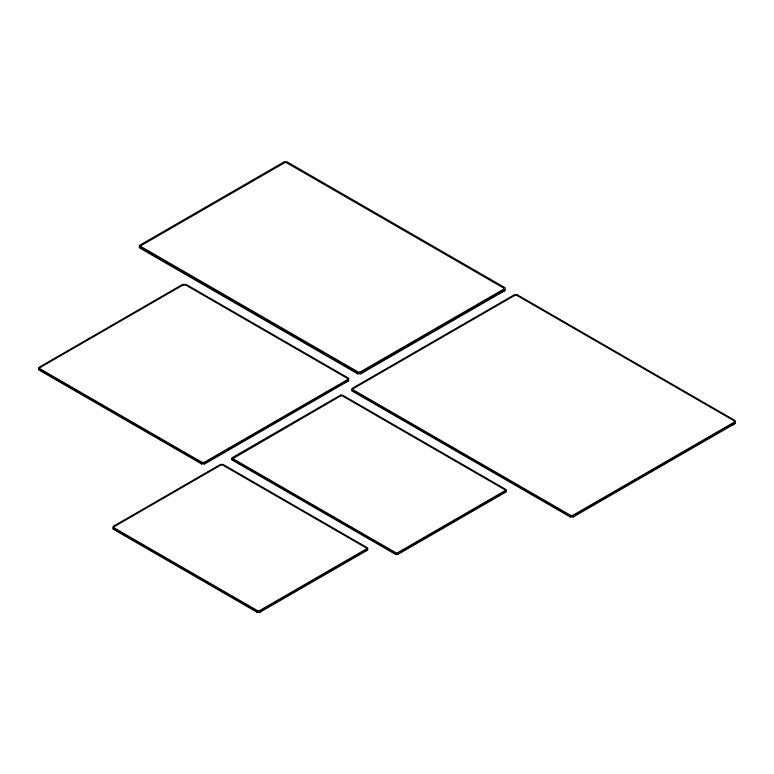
<?xml version="1.0" encoding="UTF-8"?>
<svg xmlns="http://www.w3.org/2000/svg" width="774" height="774" viewBox="0 0 774 774"><rect width="100%" height="100%" fill="white"/><g stroke="black" fill="none" stroke-linecap="round" stroke-linejoin="round"><path stroke-width="1.16" d="M505.722 491.751L505.674 491.451M504.396 492.496L504.348 492.129M734.942 423.591L734.807 422.885M346.936 381.524L346.771 381.011L346.626 381.737M735.136 422.962L735.271 422.923M365.647 550.508L365.734 551.04L366.025 550.401M348.281 380.808L348.261 380.914M365.647 550.807L365.686 550.527M504.522 290.434L504.6 289.882M346.887 381.456L346.781 381.688M733.442 424.133L733.404 423.62M367.215 550.101L367.292 549.472M732.891 424.684C732.726 422.662 732.359 426.222 733.568 424.239M732.852 424.655L733.462 423.881M347.449 381.011L347.236 381.456L347.526 381.069M366.557 550.353L366.489 550.295M505.122 492.08L505.199 492.341M505.083 492.206L505.006 491.945M734.207 423.765L734.265 423.659M502.848 291.653L502.877 290.84L502.268 292.079M347.274 381.485L347.439 381.147M503.564 291.334L503.535 290.685L504.019 291.034M182.567 284.426L38.7 367.486L38.7 369.914L201.54 463.926L204.733 463.926L348.639 380.847L348.639 378.225L186.166 284.426L182.567 284.426L182.567 285.432M38.7 368.908L201.54 462.92L204.733 462.92L348.639 379.841M139.388 246.819L357.598 372.797L360.819 372.797L505.151 289.476M360.819 373.813L505.151 290.482L505.151 287.773L286.815 161.718L284.377 161.718L139.388 245.426L139.388 247.825L357.598 373.813L360.819 373.813L360.819 372.797M340.57 395.098L231.842 457.869L231.842 459.891L395.698 554.494L397.759 554.494L506.273 491.848L506.273 489.671L342.476 395.098L340.57 395.098L340.57 396.104M514.41 294.73L351.938 388.529L351.938 390.967L570.196 516.974L573.263 516.974L735.3 423.426L735.3 420.65L517.196 294.73L514.41 294.73L514.41 295.736M113.052 528.12L257.084 611.276L259.919 611.276L367.669 549.066M259.919 612.282L367.669 550.072L367.669 547.915L223.038 464.41L220.522 464.41L113.052 526.455L113.052 529.126L257.084 612.282L259.919 612.282L259.919 611.276M231.842 458.885L395.698 553.487L397.759 553.487L506.273 490.842M351.938 389.961L570.196 515.968L573.263 515.968L735.3 422.42M503.777 290.772L503.642 291.256M573.263 515.968L573.263 516.974M570.196 515.968L570.196 516.974M517.196 294.73L517.196 295.736M397.759 553.487L397.759 554.494M395.698 553.487L395.698 554.494M357.598 372.797L357.598 373.813M257.084 611.276L257.084 612.282M204.733 462.92L204.733 463.926M201.54 462.92L201.54 463.926M186.166 284.426L186.166 285.432M284.977 162.559L140.849 245.774L140.849 246.471L358.198 371.965L360.22 371.965L503.7 289.128L503.7 288.122L286.216 162.559L284.977 162.559M183.012 285.055L39.784 367.747L39.784 368.647L201.985 462.291L204.278 462.291L347.555 379.579L347.555 378.486L185.712 285.055L183.012 285.055M220.967 465.029L114.136 526.707L114.136 527.858L257.529 610.647L259.474 610.647L366.595 548.805L366.595 548.166L222.593 465.029L220.967 465.029M341.015 395.717L232.926 458.634L396.153 552.868L397.314 552.868L505.19 490.581L505.19 489.923L342.021 395.717L341.015 395.717M514.855 295.358L353.021 388.79L353.021 389.699L570.641 515.349L572.808 515.349L734.216 422.159L734.216 420.911L516.751 295.358L514.855 295.358"/></g></svg>
